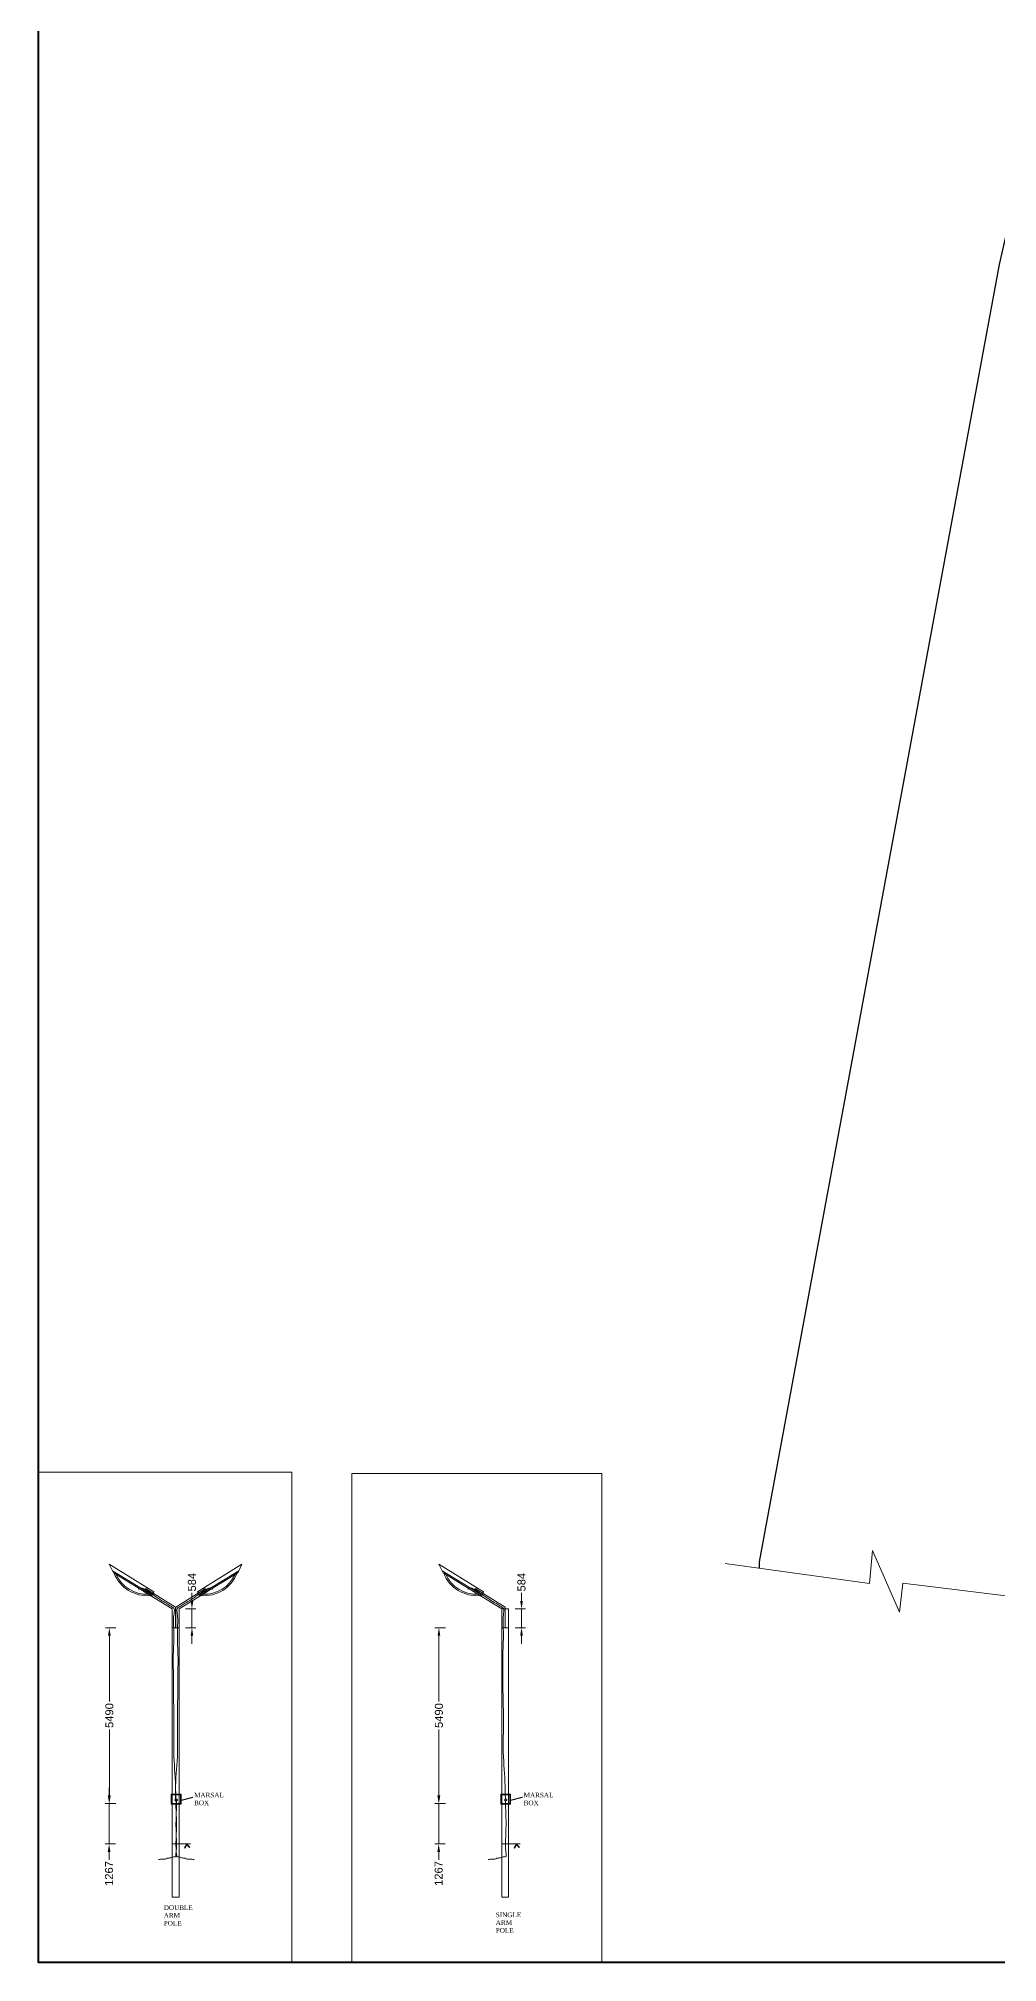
# Model space of a CAD drawing. Header units: millimetres. Extents: x 2402294 to 3337895, y 3394997 to 3969149.
# Drawn here: x 2419715 to 2449684, y 3394997 to 3455118 of the extents above; entities that cross this region are included whole.
import ezdxf
from ezdxf import colors
from ezdxf.entities.mleader import LeaderData, LeaderLine
from ezdxf.math import Vec2, Vec3

# ---------------------------------------------------------------- set-up
doc = ezdxf.new("R2010")
doc.units = ezdxf.units.MM
doc.header["$MEASUREMENT"] = 0
doc.header["$PDMODE"] = 32
doc.header["$PDSIZE"] = 0.25
for name, color, linetype, lineweight in [('Black Top', 246, 'Continuous', 30), ('Dimension-0.18', 114, 'Continuous', 18), ('Strret Light', 50, 'Continuous', 35), ('wall 0.4', 7, 'Continuous', 40)]:
    doc.layers.add(name, color=color, linetype=linetype, lineweight=lineweight)
doc.styles.get("Standard").update_dxf_attribs({"font": 'arial.ttf'})
doc.dimstyles.new('HMS', dxfattribs={"dimscale": 100, "dimtxt": 2.5, "dimasz": 2.5, "dimexe": 1.25, "dimexo": 0.625, "dimtad": 0, "dimdec": 0, "dimdsep": 46, "dimtxsty": 'Standard', "dimcen": 2.5, "dimclrd": 64, "dimclre": 54, "dimclrt": 230, "dimadec": 0, "dimazin": 0, "dimtfac": 1, "dimtdec": 0, "dimtmove": 0, "dimatfit": 0, "dimfxl": 1, "dimlwd": 13, "dimlwe": 13, "dimarcsym": 0})

# ---------------------------------------------------------------- blocks, each defined once
blk = doc.blocks.new('*D149')
at = {"layer": 'Defpoints', "color": 0, "transparency": 16777216}
for p in [(2423895, 3405460), (2421930, 3399970), (2423895, 3399970)]:
    blk.add_point(p, dxfattribs=at)
at = {"layer": 'Strret Light', "color": 54, "lineweight": 13, "transparency": 16777216}
for p, q in [((2422130, 3405460), (2421805, 3405460)), ((2422130, 3399970), (2421805, 3399970))]:
    blk.add_line(p, q, dxfattribs=at)
at = {"layer": 'Strret Light', "color": 64, "lineweight": 13, "transparency": 16777216}
for p, q in [((2421930, 3405210), (2421930, 3403150)), ((2421930, 3400220), (2421930, 3402280))]:
    blk.add_line(p, q, dxfattribs=at)
at = {"layer": 'Strret Light', "color": 64, "transparency": 16777216}
for points in [[(2421888, 3405210), (2421972, 3405210), (2421930, 3405460)], [(2421888, 3400220), (2421972, 3400220), (2421930, 3399970)]]:
    blk.add_solid(points, dxfattribs=at)
at = {"layer": 'Strret Light', "color": 230, "lineweight": 0, "transparency": 16777216, "insert": (2421930, 3402715), "char_height": 250, "attachment_point": 5, "rotation": 90}
blk.add_mtext('5490', dxfattribs=at)
blk = doc.blocks.new('*D146')
at = {"layer": 'Defpoints', "color": 0, "transparency": 16777216}
for p in [(2423895, 3399970), (2421922, 3398703), (2423895, 3398703)]:
    blk.add_point(p, dxfattribs=at)
at = {"layer": 'Strret Light', "color": 64, "lineweight": 13, "transparency": 16777216}
for p, q in [((2421922, 3400220), (2421922, 3400470)), ((2421922, 3399970), (2421922, 3398703)), ((2421922, 3398453), (2421922, 3398203))]:
    blk.add_line(p, q, dxfattribs=at)
at = {"layer": 'Strret Light', "color": 54, "lineweight": 13, "transparency": 16777216}
for p, q in [((2422122, 3399970), (2421797, 3399970)), ((2422122, 3398703), (2421797, 3398703))]:
    blk.add_line(p, q, dxfattribs=at)
at = {"layer": 'Strret Light', "color": 64, "transparency": 16777216}
for points in [[(2421880, 3400220), (2421964, 3400220), (2421922, 3399970)], [(2421880, 3398453), (2421964, 3398453), (2421922, 3398703)]]:
    blk.add_solid(points, dxfattribs=at)
at = {"layer": 'Strret Light', "color": 230, "lineweight": 0, "transparency": 16777216, "insert": (2421922, 3397779), "char_height": 250, "attachment_point": 5, "rotation": 90}
blk.add_mtext('1267', dxfattribs=at)
blk = doc.blocks.new('*D150')
at = {"layer": 'Defpoints', "color": 0, "transparency": 16777216}
for p in [(2423895, 3406044), (2424511, 3406044), (2423895, 3405460)]:
    blk.add_point(p, dxfattribs=at)
at = {"layer": 'Strret Light', "color": 64, "lineweight": 13, "transparency": 16777216}
for p, q in [((2424511, 3406294), (2424511, 3406544)), ((2424511, 3405460), (2424511, 3406044)), ((2424511, 3405210), (2424511, 3404960))]:
    blk.add_line(p, q, dxfattribs=at)
at = {"layer": 'Strret Light', "color": 54, "lineweight": 13, "transparency": 16777216}
for p, q in [((2424311, 3406044), (2424636, 3406044)), ((2424311, 3405460), (2424636, 3405460))]:
    blk.add_line(p, q, dxfattribs=at)
at = {"layer": 'Strret Light', "color": 64, "transparency": 16777216}
for points in [[(2424469, 3406294), (2424553, 3406294), (2424511, 3406044)], [(2424469, 3405210), (2424553, 3405210), (2424511, 3405460)]]:
    blk.add_solid(points, dxfattribs=at)
at = {"layer": 'Strret Light', "color": 230, "lineweight": 0, "transparency": 16777216, "insert": (2424511, 3406882), "char_height": 250, "attachment_point": 5, "rotation": 90}
blk.add_mtext('584', dxfattribs=at)
blk = doc.blocks.new('*D151')
at = {"layer": 'Defpoints', "color": 0, "transparency": 16777216}
for p in [(2434194, 3405460), (2432229, 3399970), (2434194, 3399970)]:
    blk.add_point(p, dxfattribs=at)
at = {"layer": 'Strret Light', "color": 54, "lineweight": 13, "transparency": 16777216}
for p, q in [((2432429, 3405460), (2432104, 3405460)), ((2432429, 3399970), (2432104, 3399970))]:
    blk.add_line(p, q, dxfattribs=at)
at = {"layer": 'Strret Light', "color": 64, "lineweight": 13, "transparency": 16777216}
for p, q in [((2432229, 3405210), (2432229, 3403150)), ((2432229, 3400220), (2432229, 3402280))]:
    blk.add_line(p, q, dxfattribs=at)
at = {"layer": 'Strret Light', "color": 64, "transparency": 16777216}
for points in [[(2432187, 3405210), (2432271, 3405210), (2432229, 3405460)], [(2432187, 3400220), (2432271, 3400220), (2432229, 3399970)]]:
    blk.add_solid(points, dxfattribs=at)
at = {"layer": 'Strret Light', "color": 230, "lineweight": 0, "transparency": 16777216, "insert": (2432229, 3402715), "char_height": 250, "attachment_point": 5, "rotation": 90}
blk.add_mtext('5490', dxfattribs=at)
blk = doc.blocks.new('*D147')
at = {"layer": 'Defpoints', "color": 0, "transparency": 16777216}
for p in [(2434194, 3399970), (2432221, 3398703), (2434194, 3398703)]:
    blk.add_point(p, dxfattribs=at)
at = {"layer": 'Strret Light', "color": 64, "lineweight": 13, "transparency": 16777216}
for p, q in [((2432221, 3400220), (2432221, 3400470)), ((2432221, 3399970), (2432221, 3398703)), ((2432221, 3398453), (2432221, 3398203))]:
    blk.add_line(p, q, dxfattribs=at)
at = {"layer": 'Strret Light', "color": 54, "lineweight": 13, "transparency": 16777216}
for p, q in [((2432421, 3399970), (2432096, 3399970)), ((2432421, 3398703), (2432096, 3398703))]:
    blk.add_line(p, q, dxfattribs=at)
at = {"layer": 'Strret Light', "color": 64, "transparency": 16777216}
for points in [[(2432179, 3400220), (2432263, 3400220), (2432221, 3399970)], [(2432179, 3398453), (2432263, 3398453), (2432221, 3398703)]]:
    blk.add_solid(points, dxfattribs=at)
at = {"layer": 'Strret Light', "color": 230, "lineweight": 0, "transparency": 16777216, "insert": (2432221, 3397779), "char_height": 250, "attachment_point": 5, "rotation": 90}
blk.add_mtext('1267', dxfattribs=at)
blk = doc.blocks.new('*D152')
at = {"layer": 'Defpoints', "color": 0, "transparency": 16777216}
for p in [(2434194, 3406044), (2434810, 3406044), (2434194, 3405460)]:
    blk.add_point(p, dxfattribs=at)
at = {"layer": 'Strret Light', "color": 64, "lineweight": 13, "transparency": 16777216}
for p, q in [((2434810, 3406294), (2434810, 3406544)), ((2434810, 3405460), (2434810, 3406044)), ((2434810, 3405210), (2434810, 3404960))]:
    blk.add_line(p, q, dxfattribs=at)
at = {"layer": 'Strret Light', "color": 54, "lineweight": 13, "transparency": 16777216}
for p, q in [((2434610, 3406044), (2434935, 3406044)), ((2434610, 3405460), (2434935, 3405460))]:
    blk.add_line(p, q, dxfattribs=at)
at = {"layer": 'Strret Light', "color": 64, "transparency": 16777216}
for points in [[(2434768, 3406294), (2434852, 3406294), (2434810, 3406044)], [(2434768, 3405210), (2434852, 3405210), (2434810, 3405460)]]:
    blk.add_solid(points, dxfattribs=at)
at = {"layer": 'Strret Light', "color": 230, "lineweight": 0, "transparency": 16777216, "insert": (2434810, 3406882), "char_height": 250, "attachment_point": 5, "rotation": 90}
blk.add_mtext('584', dxfattribs=at)

msp = doc.modelspace()

# ---------------------------------------------------------------- linework, layer by layer
at = {"layer": 'Black Top'}
msp.add_lwpolyline([(2442242.2, 3407316.9), (2442242.2, 3407515.6), (2449742.2, 3448059.7), (2454617.2, 3469456.8), (2455367.2, 3473603.9), (2460242.2, 3496875.9), (2464742.2, 3517898), (2470742.2, 3537045), (2475282.4, 3550966)], dxfattribs=at)
at = {"layer": 'Dimension-0.18', "lineweight": 15}
msp.add_lwpolyline([(2450965.5, 3406333.2), (2446725.7, 3406848.7), (2446616.4, 3405949.2), (2445772.4, 3407866.7), (2445687.3, 3406841.2), (2441175.4, 3407464.2)], dxfattribs=at)
at = {"layer": 'Strret Light', "lineweight": 0}
for p, q in [((2423320, 3406582.8), (2421926.9, 3407441.9)), ((2422028, 3407238.8), (2421926.9, 3407441.9)), ((2423255, 3406483.1), (2422028, 3407238.8)), ((2423233.5, 3406450.2), (2422079.7, 3407160.9)), ((2424681.5, 3406582.8), (2426074.5, 3407441.9)), ((2424746.5, 3406483.1), (2425973.4, 3407238.8)), ((2424768, 3406450.2), (2425921.8, 3407160.9)), ((2425973.4, 3407238.8), (2426074.5, 3407441.9)), ((2433619, 3406582.8), (2432226, 3407441.9)), ((2432327, 3407238.8), (2432226, 3407441.9)), ((2433554, 3406483.1), (2432327, 3407238.8)), ((2433532.5, 3406450.2), (2432378.7, 3407160.9)), ((2423895.2, 3406044.1), (2423009.2, 3406589.9)), ((2423115.1, 3406679.7), (2423059.6, 3406589.8)), ((2423995.3, 3406105.4), (2423064.5, 3406679.5)), ((2423320, 3406582.8), (2423233.5, 3406450.2)), ((2424006.2, 3406105.4), (2424937, 3406679.5)), ((2424106.3, 3406044.1), (2424992.3, 3406589.9)), ((2424681.5, 3406582.8), (2424768, 3406450.2)), ((2424886.4, 3406679.7), (2424941.8, 3406589.8)), ((2434194.2, 3406044.1), (2433308.2, 3406589.9)), ((2433414.1, 3406679.7), (2433358.6, 3406589.8)), ((2434294.3, 3406105.4), (2433363.5, 3406679.5)), ((2433619, 3406582.8), (2433532.5, 3406450.2)), ((2423895.2, 3405459.9), (2423895.2, 3406044.1)), ((2423997.5, 3405459.9), (2423995.3, 3406105.4)), ((2424004, 3405459.9), (2424006.2, 3406105.4)), ((2424106.3, 3405459.9), (2424106.3, 3406044.1)), ((2434194.2, 3405459.9), (2434194.2, 3406044.1)), ((2434194.2, 3406044.1), (2434405.3, 3406044.1)), ((2434296.5, 3405459.9), (2434294.3, 3406105.4)), ((2434405.3, 3405459.9), (2434405.3, 3406044.1)), ((2423895.2, 3405459.9), (2423895.2, 3397044.1)), ((2423895.2, 3405459.9), (2424106.3, 3405459.9)), ((2424106.3, 3405459.9), (2424106.3, 3397044.1)), ((2434194.2, 3405459.9), (2434194.2, 3397044.1)), ((2434194.2, 3405459.9), (2434405.3, 3405459.9)), ((2434405.3, 3405459.9), (2434405.3, 3397044.1)), ((2423895.2, 3398703.5), (2424464, 3398703.5)), ((2424353.4, 3398703.5), (2424279, 3398578.7)), ((2424279, 3398578.7), (2424353.4, 3398703.5)), ((2424355.4, 3398676.1), (2424293.1, 3398557.4)), ((2424353.4, 3398703.5), (2424448.4, 3398595.7)), ((2424355.4, 3398676.1), (2424433.2, 3398589.2)), ((2434194.2, 3398703.5), (2434763, 3398703.5)), ((2434652.4, 3398703.5), (2434578, 3398578.7)), ((2434578, 3398578.7), (2434652.4, 3398703.5)), ((2434654.4, 3398676.1), (2434592.2, 3398557.4)), ((2434652.4, 3398703.5), (2434747.4, 3398595.7)), ((2434654.4, 3398676.1), (2434732.2, 3398589.2)), ((2423895.2, 3397044.1), (2424106.3, 3397044.1)), ((2434194.2, 3397044.1), (2434405.3, 3397044.1))]:
    msp.add_line(p, q, dxfattribs=at)
at = {"layer": 'Strret Light', "color": 3, "lineweight": 0}
for points in [[(2419715.1, 3410317.3), (2427631, 3410317.3), (2427631, 3394997.2), (2419715.1, 3394997.2)], [(2429510, 3410274.8), (2437320.3, 3410274.8), (2437320.3, 3394997.2), (2429510, 3394997.2)]]:
    msp.add_lwpolyline(points, close=True, dxfattribs=at)
at = {"layer": 'Strret Light', "color": 6, "lineweight": 0}
for points in [[(2423864.8, 3399949.2), (2424171, 3399949.2), (2424171, 3400255.4), (2423864.8, 3400255.4)], [(2423885.9, 3399970.3), (2424149.8, 3399970.3), (2424149.8, 3400234.2), (2423885.9, 3400234.2)], [(2434163.8, 3399949.2), (2434470, 3399949.2), (2434470, 3400255.4), (2434163.8, 3400255.4)], [(2434184.9, 3399970.3), (2434448.9, 3399970.3), (2434448.9, 3400234.2), (2434184.9, 3400234.2)]]:
    msp.add_lwpolyline(points, close=True, dxfattribs=at)
for centre in [(2424017.5, 3400079.8), (2434316.5, 3400079.8)]:
    msp.add_circle(centre, 37, dxfattribs=at)
at = {"layer": 'Strret Light', "lineweight": 0}
for centre, radius, start, end in [((2422177, 3407281.6), 155, 196.034121, 231.131211), ((2423108.7, 3407565.3), 1105.6, 201.454379, 275.277564), ((2423108.7, 3407565.3), 1063.4, 204.599996, 272.131948), ((2424892.8, 3407565.3), 1105.6, 264.722436, 338.545621), ((2424892.8, 3407565.3), 1063.4, 267.868052, 335.400004), ((2425824.5, 3407281.6), 155, 308.868789, 343.965879), ((2432476, 3407281.6), 155, 196.034121, 231.131211), ((2433407.7, 3407565.3), 1105.6, 201.454379, 275.277564), ((2433407.7, 3407565.3), 1063.4, 204.599996, 272.131948), ((2423156.6, 3406594.9), 163.9, 298.009746, 355.793981), ((2424844.9, 3406594.9), 163.9, 184.206019, 241.990254), ((2433455.6, 3406594.9), 163.9, 298.009746, 355.793981)]:
    msp.add_arc(centre, radius, start, end, dxfattribs=at)
at = {"layer": 'Strret Light', "color": 1, "lineweight": 0}
for points in [[(2422835.5, 3406663.6), (2422940.5, 3406698.5), (2423037.8, 3406659), (2423116.8, 3406607.4), (2423285.5, 3406493.7), (2423526.1, 3406327.4), (2423705.5, 3406221.1), (2423830.2, 3406145.1), (2423916.9, 3406090.5), (2423939.7, 3406070.7), (2423950.3, 3405910.9), (2423933.6, 3405694.9), (2423944.3, 3405351.2), (2423935.2, 3404821.8), (2423925, 3404406.6), (2423930.7, 3404028.4), (2423930.7, 3403595), (2423946.9, 3402665.3), (2423946.9, 3401422.4), (2424002.1, 3400383.8), (2424017.5, 3400079.8), (2424018.6, 3400075.3), (2424019.2, 3400074)], [(2425165.9, 3406663.6), (2425061, 3406698.5), (2424963.7, 3406659), (2424884.7, 3406607.4), (2424716, 3406493.7), (2424475.4, 3406327.4), (2424296, 3406221.1), (2424171.3, 3406145.1), (2424084.6, 3406090.5), (2424061.8, 3406070.7), (2424051.2, 3405910.9), (2424067.9, 3405694.9), (2424057.2, 3405351.2), (2424066.3, 3404821.8), (2424076.5, 3404406.6), (2424070.8, 3404028.4), (2424070.8, 3403595), (2424054.6, 3402665.3), (2424054.5, 3401422.4), (2423999.4, 3400383.8), (2423984, 3400079.8), (2423982.8, 3400075.3), (2423982.3, 3400074)], [(2433134.6, 3406663.6), (2433239.5, 3406698.5), (2433336.8, 3406659), (2433415.8, 3406607.4), (2433584.5, 3406493.7), (2433825.1, 3406327.4), (2434004.5, 3406221.1), (2434129.2, 3406145.1), (2434215.9, 3406090.5), (2434238.7, 3406070.7), (2434249.3, 3405910.9), (2434232.6, 3405694.9), (2434243.3, 3405351.2), (2434234.2, 3404821.8), (2434224, 3404406.6), (2434229.7, 3404028.4), (2434229.7, 3403595), (2434245.9, 3402665.3), (2434245.9, 3401422.4), (2434301.1, 3400383.8), (2434316.5, 3400079.8), (2434317.6, 3400075.3), (2434318.2, 3400074)]]:
    msp.add_spline(points, degree=3, dxfattribs=at)
at = {"layer": 'Strret Light', "color": 5, "lineweight": 0}
for points in [[(2424019, 3400088.2), (2424019.3, 3400080.6), (2424017.4, 3400068.7), (2424016, 3400050.3), (2424013.3, 3400015.6), (2424015.3, 3399766.7), (2424023.4, 3399105.7), (2424031, 3398372.3), (2424027.4, 3398313.9), (2423957.1, 3398296.3), (2423932.3, 3398296.3), (2423851.7, 3398270), (2423741, 3398254.2), (2423665.4, 3398229.7), (2423591.6, 3398229.7), (2423463.3, 3398213.9)], [(2424019.6, 3400088.2), (2424019.3, 3400080.6), (2424021.2, 3400068.7), (2424022.6, 3400050.3), (2424025.3, 3400015.6), (2424023.3, 3399766.7), (2424015.3, 3399105.7), (2424007.6, 3398372.3), (2424011.2, 3398313.9), (2424081.5, 3398296.3), (2424106.3, 3398296.3), (2424186.9, 3398270), (2424297.6, 3398254.2), (2424373.2, 3398229.7), (2424447, 3398229.7), (2424575.3, 3398213.9)], [(2434318, 3400088.2), (2434318.3, 3400080.6), (2434316.4, 3400068.7), (2434315, 3400050.3), (2434312.3, 3400015.6), (2434314.3, 3399766.7), (2434322.4, 3399105.7), (2434330, 3398372.3), (2434326.4, 3398313.9), (2434256.1, 3398296.3), (2434231.3, 3398296.3), (2434150.7, 3398270), (2434040, 3398254.2), (2433964.4, 3398229.7), (2433890.6, 3398229.7), (2433762.3, 3398213.9)]]:
    msp.add_spline(points, degree=3, dxfattribs=at)
at = {"layer": 'wall 0.4', "ltscale": 5}
msp.add_lwpolyline([(2419715.1, 3551550.1), (2618200, 3551550.1), (2618200, 3394997.2), (2419715.1, 3394997.2)], close=True, dxfattribs=at)

# ---------------------------------------------------------------- texts
at = {"layer": 'Strret Light', "color": 6, "lineweight": 0, "char_height": 145.939, "attachment_point": 1}
for s, width, insert in [('{\\fTimes New Roman Baltic|b0|i0|c0|p18;MARSAL BOX}', 494.29, (2424577.8, 3400302.1)), ('{\\fTimes New Roman Baltic|b0|i0|c0|p18;MARSAL BOX}', 494.29, (2434876.8, 3400302.1)), ('{\\fTimes New Roman Baltic|b0|i0|c0|p18;DOUBLE ARM POLE}', 687.322, (2423630.9, 3396785.4)), ('{\\fTimes New Roman Baltic|b0|i0|c0|p18;SINGLE ARM POLE}', 687.322, (2434006, 3396560.5))]:
    msp.add_mtext_dynamic_manual_height_columns(s, width=width, gutter_width=15, heights=[0], dxfattribs=dict(at, insert=insert))

# ---------------------------------------------------------------- dimensions: what is measured, and where the dimension line sits
at = {"layer": 'Strret Light', "color": 5, "lineweight": 0}
for p1, p2, picture, middle in [((2423895.2, 3405459.9), (2423895.2, 3406044.1), '*D150', (2424511.1, 3406882.2)), ((2434194.2, 3405459.9), (2434194.2, 3406044.1), '*D152', (2434810.1, 3406882.2))]:
    dim = msp.add_aligned_dim(p1=p1, p2=p2, distance=-615.9, dimstyle='HMS', override={"dimfxl": 2, "dimfxlon": 1, "dimarcsym": 1}, dxfattribs=at)
    dim.commit()
    dim.dimension.update_dxf_attribs({"geometry": picture, "text_midpoint": middle})
at = {"layer": 'Strret Light', "lineweight": 0}
for p1, p2, distance, picture, middle in [((2423895.2, 3405459.9), (2423895.2, 3399970.3), -1965.2, '*D149', (2421930, 3402715.1)), ((2434194.2, 3405459.9), (2434194.2, 3399970.3), -1965.2, '*D151', (2432229, 3402715.1)), ((2423895.2, 3399970.3), (2423895.2, 3398703.5), -1973.2, '*D146', (2421922, 3397779.5)), ((2434194.2, 3399970.3), (2434194.2, 3398703.5), -1973.2, '*D147', (2432221, 3397779.5))]:
    dim = msp.add_aligned_dim(p1=p1, p2=p2, distance=distance, dimstyle='HMS', override={"dimfxl": 2, "dimfxlon": 1, "dimarcsym": 1}, dxfattribs=at)
    dim.commit()
    dim.dimension.update_dxf_attribs({"geometry": picture, "text_midpoint": middle})

# ---------------------------------------------------------------- leaders
at = {"layer": 'Strret Light', "color": 5}
ml = msp.add_multileader_mtext('Standard', dxfattribs=at)
ml.set_content('', color=5)
ml.set_leader_properties()
ml.build(insert=Vec2(0, 0))
ml.multileader.update_dxf_attribs({"text_right_attachment_type": 6, "dogleg_length": 0.36, "arrow_head_size": 0.18})
ctx = ml.context
ctx.base_point, ctx.char_height, ctx.arrow_head_size, ctx.landing_gap_size, ctx.plane_origin = Vec3(2424536.3, 3400168.5), 0.18, 0.18, 0.09, Vec3(2424171, 3400073.2)
ctx.right_attachment = 6
notes = []
notes.append((ctx, [(0, (1, 1, 0), (2424535.9, 3400168.5), (1, 0), 0.36, [(0, [(2424171, 3400073.2)], 0, [])])]))
ctx.mtext.insert, ctx.mtext.flow_direction = Vec3(2424536.4, 3400168.6), 5
ml = msp.add_multileader_mtext('Standard', dxfattribs=at)
ml.set_content('', color=5)
ml.set_leader_properties()
ml.build(insert=Vec2(0, 0))
ml.multileader.update_dxf_attribs({"text_right_attachment_type": 6, "dogleg_length": 0.36, "arrow_head_size": 0.18})
ctx = ml.context
ctx.base_point, ctx.char_height, ctx.arrow_head_size, ctx.landing_gap_size, ctx.plane_origin = Vec3(2434835.3, 3400168.5), 0.18, 0.18, 0.09, Vec3(2434470, 3400073.2)
ctx.right_attachment = 6
notes.append((ctx, [(0, (1, 1, 0), (2434835, 3400168.5), (1, 0), 0.36, [(0, [(2434470, 3400073.2)], 0, [])])]))
ctx.mtext.insert, ctx.mtext.flow_direction = Vec3(2434835.4, 3400168.6), 5
for ctx, leaders in notes:
    for number, flags, end, landing, length, lines in leaders:
        leader = LeaderData()
        leader.index, (leader.has_last_leader_line, leader.has_dogleg_vector, leader.attachment_direction) = number, flags
        leader.last_leader_point, leader.dogleg_vector, leader.dogleg_length = Vec3(end), Vec3(landing), length
        for number, points, colour, breaks in lines:
            line = LeaderLine()
            line.index, line.vertices, line.color, line.breaks = number, Vec3.list(points), colors.encode_raw_color(colour), breaks
            leader.lines.append(line)
        ctx.leaders.append(leader)

doc.saveas('drawing.dxf')
